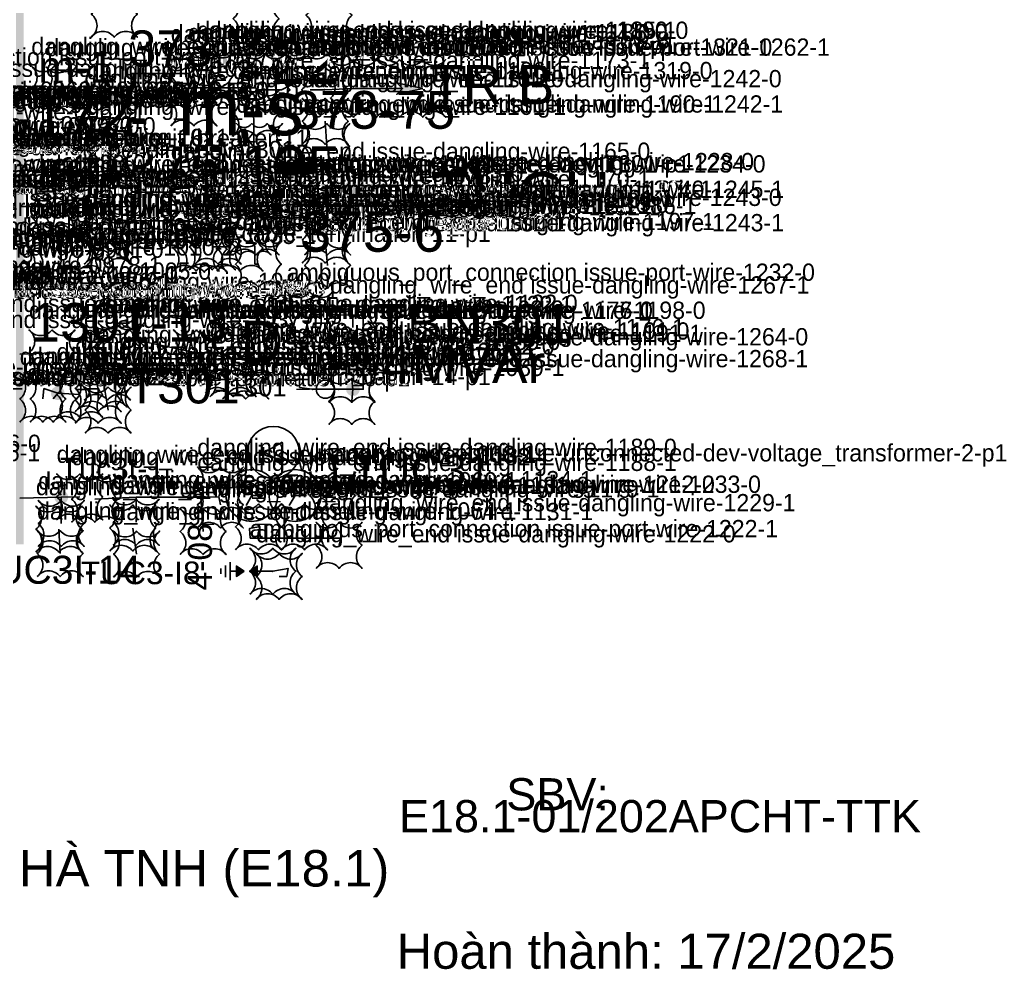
# Model space of a CAD drawing. Header units: millimetres. Extents: x -274 to 321, y 3 to 213.
# Drawn here: x 235.8 to 321.4, y 5.3 to 87.7 of the extents above; entities that cross this region are included whole.
import ezdxf

# ---------------------------------------------------------------- set-up
doc = ezdxf.new("R2010")
doc.units = ezdxf.units.MM
doc.layers.add('AI_REVIEW', color=2, linetype='Continuous')
doc.layers.add('TEXT', color=7, linetype='Continuous')
for name, color, linetype, lineweight in [('BUSBAR_35KV', 30, 'Continuous', 50), ('MV_35KV', 30, 'Continuous', 25), ('SLD_OTHER', 7, 'Continuous', 25)]:
    doc.layers.add(name, color=color, linetype=linetype, lineweight=lineweight)
doc.layers.add('SYM_PORTS', color=8, linetype='Continuous', plot=False)
doc.styles.add('SLD_TEXT', font='arial.ttf')

# ---------------------------------------------------------------- blocks, each defined once
blk = doc.blocks.new('SYM_CIRCUIT_BREAKER')
at = {"lineweight": 25}
blk.add_lwpolyline([(-1.25, 2.5), (1.25, 2.5), (1.25, -2.5), (-1.25, -2.5)], close=True, dxfattribs=at)
at = {"layer": 'SYM_PORTS'}
for p in [(0, 2.5), (0, -2.5)]:
    blk.add_point(p, dxfattribs=at)
blk.add_attdef('DEVICE_CODE', (2.25, -0.5), '', height=2)
at = {"flags": 1}
blk.add_attdef('RATING', (2.25, -3.5), '', height=2, dxfattribs=at)
blk = doc.blocks.new('SYM_DISCONNECTOR_OPEN')
at = {"lineweight": 25}
for points in [[(0, 2.5), (0, 1.25)], [(0, -1.25), (-1.125, 1)], [(0, -1.25), (0, -2.5)]]:
    blk.add_lwpolyline(points, dxfattribs=at)
at = {"layer": 'SYM_PORTS'}
for p in [(0, 2.5), (0, -2.5)]:
    blk.add_point(p, dxfattribs=at)
blk.add_attdef('DEVICE_CODE', (1, -0.5), '', height=2)
blk = doc.blocks.new('SYM_LINE_FEEDER_ARROW')
blk.add_hatch(color=7).paths.add_polyline_path([(0, -3), (-0.5, -0.75), (0, -1.25), (0.5, -0.75)])
at = {"lineweight": 25}
blk.add_lwpolyline([(0, 3), (0, -1.25)], dxfattribs=at)
blk.add_lwpolyline([(0, -3), (-0.5, -0.75), (0, -1.25), (0.5, -0.75)], close=True, dxfattribs=at)
at = {"layer": 'SYM_PORTS'}
blk.add_point((0, 3), dxfattribs=at)
blk.add_attdef('LINE_NAME', (1.5, 0), '', height=2)
blk = doc.blocks.new('SYM_COUPLING_CAPACITOR')
at = {"lineweight": 25}
for points in [[(0, 1.25), (0, 0.25)], [(-0.75, 0.25), (0.75, 0.25)], [(-0.75, -0.25), (0.75, -0.25)], [(0, -0.25), (0, -1.25)]]:
    blk.add_lwpolyline(points, dxfattribs=at)
at = {"layer": 'SYM_PORTS'}
for p in [(0, 1.25), (0, -1.25)]:
    blk.add_point(p, dxfattribs=at)
blk.add_attdef('DEVICE_CODE', (1.75, -1.75), '', height=2)
blk = doc.blocks.new('SYM_CURRENT_TRANSFORMER')
at = {"lineweight": 25}
blk.add_lwpolyline([(0, 1.25), (0, -1.25)], dxfattribs=at)
blk.add_circle((0, 0), 0.875, dxfattribs=at)
at = {"layer": 'SYM_PORTS'}
for p in [(0, 1.25), (0, -1.25)]:
    blk.add_point(p, dxfattribs=at)
blk.add_attdef('DEVICE_CODE', (1.875, -1.75), '', height=2)
at = {"flags": 1}
blk.add_attdef('RATIO', (1.875, -4.75), '', height=2, dxfattribs=at)
blk = doc.blocks.new('SYM_VOLTAGE_TRANSFORMER')
at = {"lineweight": 25}
for points in [[(0, 4.625), (0, 3.625)], [(0, 1.375), (0, 2.375)], [(0, 1.375), (-0.8625, 0.875)], [(0, 1.375), (0.8625, 0.875)], [(0, -2.375), (0, -1.375)], [(0, -2.375), (-0.8625, -2.875)], [(0, -2.375), (0.8625, -2.875)]]:
    blk.add_lwpolyline(points, dxfattribs=at)
blk.add_lwpolyline([(2.875, 0.25), (4.625, 0.25), (3.75, -1.25)], close=True, dxfattribs=at)
for centre in [(0, 1.375), (3.75, -0.5), (0, -2.375)]:
    blk.add_circle(centre, 2.25, dxfattribs=at)
at = {"layer": 'SYM_PORTS'}
blk.add_point((0, 4.625), dxfattribs=at)
blk.add_attdef('DEVICE_CODE', (7, 1.625), '', height=2)
at = {"flags": 1}
blk.add_attdef('RATIO', (7, -1.375), '', height=2, dxfattribs=at)
blk = doc.blocks.new('SYM_SPARK_GAP')
for points in [[(0, 0.25), (-0.5, 1), (0.5, 1)], [(0, -0.25), (-0.5, -1), (0.5, -1)]]:
    blk.add_hatch(color=7).paths.add_polyline_path(points)
at = {"lineweight": 25}
for points in [[(0, 2.5), (0, 1)], [(-0.875, -1.625), (0.875, -1.625)], [(0, -1), (0, -1.625)], [(-0.5625, -2.0625), (0.5625, -2.0625)], [(-0.25, -2.5), (0.25, -2.5)]]:
    blk.add_lwpolyline(points, dxfattribs=at)
for points in [[(0, 0.25), (-0.5, 1), (0.5, 1)], [(0, -0.25), (-0.5, -1), (0.5, -1)]]:
    blk.add_lwpolyline(points, close=True, dxfattribs=at)
at = {"layer": 'SYM_PORTS'}
blk.add_point((0, 2.5), dxfattribs=at)
blk.add_attdef('DEVICE_CODE', (1.875, -0.5), '', height=2)

msp = doc.modelspace()

# ---------------------------------------------------------------- hatches: boundary and pattern name
at = {"layer": 'MV_35KV'}
h = msp.add_hatch(color=7, dxfattribs=at)
edge = h.paths.add_edge_path()
edge.add_arc((239.4, 46.275), 0.6, 0, 360)
at = {"layer": 'SLD_OTHER'}
h = msp.add_hatch(color=7, dxfattribs=at)
edge = h.paths.add_edge_path()
edge.add_arc((239.1, 55.3), 0.6, 0, 360)
h = msp.add_hatch(color=7, dxfattribs=at)
edge = h.paths.add_edge_path()
edge.add_arc((264.7, 55.65), 0.6, 0, 360)

# ---------------------------------------------------------------- linework, layer by layer
at = {"layer": 'AI_REVIEW'}
for points in [[(242, 86.2, -0.5), (244, 86.2, -0.5), (246, 86.2, -0.5), (246, 88.2, -0.5), (246, 90.2, -0.5), (244, 90.2, -0.5), (242, 90.2, -0.5), (242, 88.2, -0.5)], [(260.625, 86.1, -0.5), (262.625, 86.1, -0.5), (264.625, 86.1, -0.5), (264.625, 88.1, -0.5), (264.625, 90.1, -0.5), (262.625, 90.1, -0.5), (260.625, 90.1, -0.5), (260.625, 88.1, -0.5)], [(254.3, 85.8, -0.5), (256.3, 85.8, -0.5), (258.3, 85.8, -0.5), (258.3, 87.8, -0.5), (258.3, 89.8, -0.5), (256.3, 89.8, -0.5), (254.3, 89.8, -0.5), (254.3, 87.8, -0.5)], [(248.9, 80.8, -0.5), (250.9, 80.8, -0.5), (252.9, 80.8, -0.5), (252.9, 82.8, -0.5), (252.9, 84.8, -0.5), (250.9, 84.8, -0.5), (248.9, 84.8, -0.5), (248.9, 82.8, -0.5)], [(250.4, 80.9, -0.5), (252.4, 80.9, -0.5), (254.4, 80.9, -0.5), (254.4, 82.9, -0.5), (254.4, 84.9, -0.5), (252.4, 84.9, -0.5), (250.4, 84.9, -0.5), (250.4, 82.9, -0.5)], [(251.2, 81.1, -0.5), (253.2, 81.1, -0.5), (255.2, 81.1, -0.5), (255.2, 83.1, -0.5), (255.2, 85.1, -0.5), (253.2, 85.1, -0.5), (251.2, 85.1, -0.5), (251.2, 83.1, -0.5)], [(252.2, 81.1, -0.5), (254.2, 81.1, -0.5), (256.2, 81.1, -0.5), (256.2, 83.1, -0.5), (256.2, 85.1, -0.5), (254.2, 85.1, -0.5), (252.2, 85.1, -0.5), (252.2, 83.1, -0.5)], [(255.25, 79.637, -0.5), (257.05, 79.637, -0.5), (258.85, 79.637, -0.5), (260.65, 79.637, -0.5), (262.45, 79.637, -0.5), (264.25, 79.637, -0.5), (264.25, 81.345, -0.5), (264.25, 83.054, -0.5), (264.25, 84.762, -0.5), (262.45, 84.762, -0.5), (260.65, 84.762, -0.5), (258.85, 84.762, -0.5), (257.05, 84.762, -0.5), (255.25, 84.762, -0.5), (255.25, 83.054, -0.5), (255.25, 81.345, -0.5)], [(262.75, 79.25, -0.5), (264.75, 79.25, -0.5), (266.75, 79.25, -0.5), (268.75, 79.25, -0.5), (270.75, 79.25, -0.5), (272.75, 79.25, -0.5), (272.75, 80.917, -0.5), (272.75, 82.583, -0.5), (272.75, 84.25, -0.5), (270.75, 84.25, -0.5), (268.75, 84.25, -0.5), (266.75, 84.25, -0.5), (264.75, 84.25, -0.5), (262.75, 84.25, -0.5), (262.75, 82.583, -0.5), (262.75, 80.917, -0.5)], [(236.8, 79.7, -0.5), (238.8, 79.7, -0.5), (240.8, 79.7, -0.5), (240.8, 81.7, -0.5), (240.8, 83.7, -0.5), (238.8, 83.7, -0.5), (236.8, 83.7, -0.5), (236.8, 81.7, -0.5)], [(238.1, 79.6, -0.5), (240.1, 79.6, -0.5), (242.1, 79.6, -0.5), (242.1, 81.6, -0.5), (242.1, 83.6, -0.5), (240.1, 83.6, -0.5), (238.1, 83.6, -0.5), (238.1, 81.6, -0.5)], [(248.45, 79.8, -0.5), (250.45, 79.8, -0.5), (252.45, 79.8, -0.5), (252.45, 81.8, -0.5), (252.45, 83.8, -0.5), (250.45, 83.8, -0.5), (248.45, 83.8, -0.5), (248.45, 81.8, -0.5)], [(255.25, 79.638, -0.5), (257.25, 79.638, -0.5), (259.25, 79.638, -0.5), (259.25, 81.638, -0.5), (259.25, 83.638, -0.5), (257.25, 83.638, -0.5), (255.25, 83.638, -0.5), (255.25, 81.638, -0.5)], [(260.25, 79.638, -0.5), (262.25, 79.638, -0.5), (264.25, 79.638, -0.5), (264.25, 81.638, -0.5), (264.25, 83.638, -0.5), (262.25, 83.638, -0.5), (260.25, 83.638, -0.5), (260.25, 81.638, -0.5)], [(248.9, 78.5, -0.5), (250.9, 78.5, -0.5), (252.9, 78.5, -0.5), (252.9, 80.5, -0.5), (252.9, 82.5, -0.5), (250.9, 82.5, -0.5), (248.9, 82.5, -0.5), (248.9, 80.5, -0.5)], [(241.6, 77.6, -0.5), (243.6, 77.6, -0.5), (245.6, 77.6, -0.5), (245.6, 79.6, -0.5), (245.6, 81.6, -0.5), (243.6, 81.6, -0.5), (241.6, 81.6, -0.5), (241.6, 79.6, -0.5)], [(254.3, 77.6, -0.5), (256.3, 77.6, -0.5), (258.3, 77.6, -0.5), (258.3, 79.6, -0.5), (258.3, 81.6, -0.5), (256.3, 81.6, -0.5), (254.3, 81.6, -0.5), (254.3, 79.6, -0.5)], [(241.4, 76.9, -0.5), (243.4, 76.9, -0.5), (245.4, 76.9, -0.5), (245.4, 78.9, -0.5), (245.4, 80.9, -0.5), (243.4, 80.9, -0.5), (241.4, 80.9, -0.5), (241.4, 78.9, -0.5)], [(260.3, 76.9, -0.5), (262.3, 76.9, -0.5), (264.3, 76.9, -0.5), (264.3, 78.9, -0.5), (264.3, 80.9, -0.5), (262.3, 80.9, -0.5), (260.3, 80.9, -0.5), (260.3, 78.9, -0.5)], [(241.6, 74.5, -0.5), (243.6, 74.5, -0.5), (245.6, 74.5, -0.5), (245.6, 76.5, -0.5), (245.6, 78.5, -0.5), (243.6, 78.5, -0.5), (241.6, 78.5, -0.5), (241.6, 76.5, -0.5)], [(254.6, 74.7, -0.5), (255.933, 74.7, -0.5), (257.267, 74.7, -0.5), (258.6, 74.7, -0.5), (258.6, 76.7, -0.5), (258.6, 78.7, -0.5), (257.267, 78.7, -0.5), (255.933, 78.7, -0.5), (254.6, 78.7, -0.5), (254.6, 76.7, -0.5)], [(260.425, 74.7, -0.5), (262.425, 74.7, -0.5), (264.425, 74.7, -0.5), (264.425, 76.7, -0.5), (264.425, 78.7, -0.5), (262.425, 78.7, -0.5), (260.425, 78.7, -0.5), (260.425, 76.7, -0.5)], [(243.45, 68.25, -0.5), (245.25, 68.25, -0.5), (247.05, 68.25, -0.5), (248.85, 68.25, -0.5), (250.65, 68.25, -0.5), (252.45, 68.25, -0.5), (252.45, 69.875, -0.5), (252.45, 71.5, -0.5), (252.45, 73.125, -0.5), (252.45, 74.75, -0.5), (250.65, 74.75, -0.5), (248.85, 74.75, -0.5), (247.05, 74.75, -0.5), (245.25, 74.75, -0.5), (243.45, 74.75, -0.5), (243.45, 73.125, -0.5), (243.45, 71.5, -0.5), (243.45, 69.875, -0.5)], [(248.9, 70.6, -0.5), (250.9, 70.6, -0.5), (252.9, 70.6, -0.5), (252.9, 72.6, -0.5), (252.9, 74.6, -0.5), (250.9, 74.6, -0.5), (248.9, 74.6, -0.5), (248.9, 72.6, -0.5)], [(257.9, 69.7, -0.5), (259.9, 69.7, -0.5), (261.9, 69.7, -0.5), (261.9, 71.7, -0.5), (261.9, 73.7, -0.5), (259.9, 73.7, -0.5), (257.9, 73.7, -0.5), (257.9, 71.7, -0.5)], [(236.8, 69.5, -0.5), (238.8, 69.5, -0.5), (240.8, 69.5, -0.5), (240.8, 71.5, -0.5), (240.8, 73.5, -0.5), (238.8, 73.5, -0.5), (236.8, 73.5, -0.5), (236.8, 71.5, -0.5)], [(238.3, 69.4, -0.5), (240.3, 69.4, -0.5), (242.3, 69.4, -0.5), (242.3, 71.4, -0.5), (242.3, 73.4, -0.5), (240.3, 73.4, -0.5), (238.3, 73.4, -0.5), (238.3, 71.4, -0.5)], [(248.45, 69.5, -0.5), (250.45, 69.5, -0.5), (252.45, 69.5, -0.5), (252.45, 71.5, -0.5), (252.45, 73.5, -0.5), (250.45, 73.5, -0.5), (248.45, 73.5, -0.5), (248.45, 71.5, -0.5)], [(258.9, 69.5, -0.5), (260.9, 69.5, -0.5), (262.9, 69.5, -0.5), (262.9, 71.5, -0.5), (262.9, 73.5, -0.5), (260.9, 73.5, -0.5), (258.9, 73.5, -0.5), (258.9, 71.5, -0.5)], [(236.9, 68.5, -0.5), (238.9, 68.5, -0.5), (240.9, 68.5, -0.5), (240.9, 70.5, -0.5), (240.9, 72.5, -0.5), (238.9, 72.5, -0.5), (236.9, 72.5, -0.5), (236.9, 70.5, -0.5)], [(237.9, 68.7, -0.5), (239.9, 68.7, -0.5), (241.9, 68.7, -0.5), (241.9, 70.7, -0.5), (241.9, 72.7, -0.5), (239.9, 72.7, -0.5), (237.9, 72.7, -0.5), (237.9, 70.7, -0.5)], [(248.9, 68.2, -0.5), (250.9, 68.2, -0.5), (252.9, 68.2, -0.5), (252.9, 70.2, -0.5), (252.9, 72.2, -0.5), (250.9, 72.2, -0.5), (248.9, 72.2, -0.5), (248.9, 70.2, -0.5)], [(241.6, 67.3, -0.5), (243.6, 67.3, -0.5), (245.6, 67.3, -0.5), (245.6, 69.3, -0.5), (245.6, 71.3, -0.5), (243.6, 71.3, -0.5), (241.6, 71.3, -0.5), (241.6, 69.3, -0.5)], [(253.6, 67.3, -0.5), (254.933, 67.3, -0.5), (256.267, 67.3, -0.5), (257.6, 67.3, -0.5), (257.6, 69.3, -0.5), (257.6, 71.3, -0.5), (256.267, 71.3, -0.5), (254.933, 71.3, -0.5), (253.6, 71.3, -0.5), (253.6, 69.3, -0.5)], [(254.3, 67.3, -0.5), (256.3, 67.3, -0.5), (258.3, 67.3, -0.5), (258.3, 69.3, -0.5), (258.3, 71.3, -0.5), (256.3, 71.3, -0.5), (254.3, 71.3, -0.5), (254.3, 69.3, -0.5)], [(260.5, 67.3, -0.5), (262.5, 67.3, -0.5), (264.5, 67.3, -0.5), (264.5, 69.3, -0.5), (264.5, 71.3, -0.5), (262.5, 71.3, -0.5), (260.5, 71.3, -0.5), (260.5, 69.3, -0.5)], [(241.4, 66.5, -0.5), (243.4, 66.5, -0.5), (245.4, 66.5, -0.5), (245.4, 68.5, -0.5), (245.4, 70.5, -0.5), (243.4, 70.5, -0.5), (241.4, 70.5, -0.5), (241.4, 68.5, -0.5)], [(251, 66.5, -0.5), (253, 66.5, -0.5), (255, 66.5, -0.5), (255, 68.5, -0.5), (255, 70.5, -0.5), (253, 70.5, -0.5), (251, 70.5, -0.5), (251, 68.5, -0.5)], [(260.3, 66.6, -0.5), (262.3, 66.6, -0.5), (264.3, 66.6, -0.5), (264.3, 68.6, -0.5), (264.3, 70.6, -0.5), (262.3, 70.6, -0.5), (260.3, 70.6, -0.5), (260.3, 68.6, -0.5)], [(236.6, 65.7, -0.5), (238.6, 65.7, -0.5), (240.6, 65.7, -0.5), (240.6, 67.7, -0.5), (240.6, 69.7, -0.5), (238.6, 69.7, -0.5), (236.6, 69.7, -0.5), (236.6, 67.7, -0.5)], [(237.3, 65.6, -0.5), (239.3, 65.6, -0.5), (241.3, 65.6, -0.5), (241.3, 67.6, -0.5), (241.3, 69.6, -0.5), (239.3, 69.6, -0.5), (237.3, 69.6, -0.5), (237.3, 67.6, -0.5)], [(238.9, 65.9, -0.5), (240.9, 65.9, -0.5), (242.9, 65.9, -0.5), (242.9, 67.9, -0.5), (242.9, 69.9, -0.5), (240.9, 69.9, -0.5), (238.9, 69.9, -0.5), (238.9, 67.9, -0.5)], [(249.1, 65.9, -0.5), (251.1, 65.9, -0.5), (253.1, 65.9, -0.5), (253.1, 67.9, -0.5), (253.1, 69.9, -0.5), (251.1, 69.9, -0.5), (249.1, 69.9, -0.5), (249.1, 67.9, -0.5)], [(249.8, 65.8, -0.5), (251.8, 65.8, -0.5), (253.8, 65.8, -0.5), (253.8, 67.8, -0.5), (253.8, 69.8, -0.5), (251.8, 69.8, -0.5), (249.8, 69.8, -0.5), (249.8, 67.8, -0.5)], [(250.5, 66, -0.5), (252.5, 66, -0.5), (254.5, 66, -0.5), (254.5, 68, -0.5), (254.5, 70, -0.5), (252.5, 70, -0.5), (250.5, 70, -0.5), (250.5, 68, -0.5)], [(252.9, 65.9, -0.5), (254.9, 65.9, -0.5), (256.9, 65.9, -0.5), (256.9, 67.9, -0.5), (256.9, 69.9, -0.5), (254.9, 69.9, -0.5), (252.9, 69.9, -0.5), (252.9, 67.9, -0.5)], [(254.5, 64.5, -0.5), (256.5, 64.5, -0.5), (258.5, 64.5, -0.5), (258.5, 66.5, -0.5), (258.5, 68.5, -0.5), (256.5, 68.5, -0.5), (254.5, 68.5, -0.5), (254.5, 66.5, -0.5)], [(241.6, 64.4, -0.5), (243.6, 64.4, -0.5), (245.6, 64.4, -0.5), (245.6, 66.4, -0.5), (245.6, 68.4, -0.5), (243.6, 68.4, -0.5), (241.6, 68.4, -0.5), (241.6, 66.4, -0.5)], [(260.5, 64.4, -0.5), (262.5, 64.4, -0.5), (264.5, 64.4, -0.5), (264.5, 66.4, -0.5), (264.5, 68.4, -0.5), (262.5, 68.4, -0.5), (260.5, 68.4, -0.5), (260.5, 66.4, -0.5)], [(258.95, 60.1, -0.5), (260.95, 60.1, -0.5), (262.95, 60.1, -0.5), (262.95, 62.1, -0.5), (262.95, 64.1, -0.5), (260.95, 64.1, -0.5), (258.95, 64.1, -0.5), (258.95, 62.1, -0.5)], [(262.7, 59, -0.5), (264.7, 59, -0.5), (266.7, 59, -0.5), (266.7, 61, -0.5), (266.7, 63, -0.5), (264.7, 63, -0.5), (262.7, 63, -0.5), (262.7, 61, -0.5)], [(236.6, 56.8, -0.5), (238.6, 56.8, -0.5), (240.6, 56.8, -0.5), (240.6, 58.8, -0.5), (240.6, 60.8, -0.5), (238.6, 60.8, -0.5), (236.6, 60.8, -0.5), (236.6, 58.8, -0.5)], [(241.4, 56.9, -0.5), (243.4, 56.9, -0.5), (245.4, 56.9, -0.5), (245.4, 58.9, -0.5), (245.4, 60.9, -0.5), (243.4, 60.9, -0.5), (241.4, 60.9, -0.5), (241.4, 58.9, -0.5)], [(242.2, 57.3, -0.5), (244.2, 57.3, -0.5), (246.2, 57.3, -0.5), (246.2, 59.3, -0.5), (246.2, 61.3, -0.5), (244.2, 61.3, -0.5), (242.2, 61.3, -0.5), (242.2, 59.3, -0.5)], [(242.6, 57.4, -0.5), (244.6, 57.4, -0.5), (246.6, 57.4, -0.5), (246.6, 59.4, -0.5), (246.6, 61.4, -0.5), (244.6, 61.4, -0.5), (242.6, 61.4, -0.5), (242.6, 59.4, -0.5)], [(249.125, 56.8, -0.5), (251.125, 56.8, -0.5), (253.125, 56.8, -0.5), (253.125, 58.8, -0.5), (253.125, 60.8, -0.5), (251.125, 60.8, -0.5), (249.125, 60.8, -0.5), (249.125, 58.8, -0.5)], [(249.125, 56.8, -0.5), (251.125, 56.8, -0.5), (253.125, 56.8, -0.5), (253.125, 58.8, -0.5), (253.125, 60.8, -0.5), (251.125, 60.8, -0.5), (249.125, 60.8, -0.5), (249.125, 58.8, -0.5)], [(249.125, 56.8, -0.5), (251.125, 56.8, -0.5), (253.125, 56.8, -0.5), (253.125, 58.8, -0.5), (253.125, 60.8, -0.5), (251.125, 60.8, -0.5), (249.125, 60.8, -0.5), (249.125, 58.8, -0.5)], [(253.7, 56.8, -0.5), (255.7, 56.8, -0.5), (257.7, 56.8, -0.5), (257.7, 58.8, -0.5), (257.7, 60.8, -0.5), (255.7, 60.8, -0.5), (253.7, 60.8, -0.5), (253.7, 58.8, -0.5)], [(251.9, 55.3, -0.5), (253.9, 55.3, -0.5), (255.9, 55.3, -0.5), (255.9, 57.3, -0.5), (255.9, 59.3, -0.5), (253.9, 59.3, -0.5), (251.9, 59.3, -0.5), (251.9, 57.3, -0.5)], [(241.4, 54.7, -0.5), (243.4, 54.7, -0.5), (245.4, 54.7, -0.5), (245.4, 56.7, -0.5), (245.4, 58.7, -0.5), (243.4, 58.7, -0.5), (241.4, 58.7, -0.5), (241.4, 56.7, -0.5)], [(252.3, 55, -0.5), (254.3, 55, -0.5), (256.3, 55, -0.5), (256.3, 57, -0.5), (256.3, 59, -0.5), (254.3, 59, -0.5), (252.3, 59, -0.5), (252.3, 57, -0.5)], [(253.4, 54.8, -0.5), (255.4, 54.8, -0.5), (257.4, 54.8, -0.5), (257.4, 56.8, -0.5), (257.4, 58.8, -0.5), (255.4, 58.8, -0.5), (253.4, 58.8, -0.5), (253.4, 56.8, -0.5)], [(262.6, 54.5, -0.5), (264.6, 54.5, -0.5), (266.6, 54.5, -0.5), (266.6, 56.5, -0.5), (266.6, 58.5, -0.5), (264.6, 58.5, -0.5), (262.6, 58.5, -0.5), (262.6, 56.5, -0.5)], [(240.6, 53.7, -0.5), (242.6, 53.7, -0.5), (244.6, 53.7, -0.5), (244.6, 55.7, -0.5), (244.6, 57.7, -0.5), (242.6, 57.7, -0.5), (240.6, 57.7, -0.5), (240.6, 55.7, -0.5)], [(241.1, 54.1, -0.5), (243.1, 54.1, -0.5), (245.1, 54.1, -0.5), (245.1, 56.1, -0.5), (245.1, 58.1, -0.5), (243.1, 58.1, -0.5), (241.1, 58.1, -0.5), (241.1, 56.1, -0.5)], [(235.8, 52.8, -0.5), (237.8, 52.8, -0.5), (239.8, 52.8, -0.5), (239.8, 54.8, -0.5), (239.8, 56.8, -0.5), (237.8, 56.8, -0.5), (235.8, 56.8, -0.5), (235.8, 54.8, -0.5)], [(236.7, 52.8, -0.5), (238.7, 52.8, -0.5), (240.7, 52.8, -0.5), (240.7, 54.8, -0.5), (240.7, 56.8, -0.5), (238.7, 56.8, -0.5), (236.7, 56.8, -0.5), (236.7, 54.8, -0.5)], [(239, 53.2, -0.5), (241, 53.2, -0.5), (243, 53.2, -0.5), (243, 55.2, -0.5), (243, 57.2, -0.5), (241, 57.2, -0.5), (239, 57.2, -0.5), (239, 55.2, -0.5)], [(240.6, 52.7, -0.5), (242.6, 52.7, -0.5), (244.6, 52.7, -0.5), (244.6, 54.7, -0.5), (244.6, 56.7, -0.5), (242.6, 56.7, -0.5), (240.6, 56.7, -0.5), (240.6, 54.7, -0.5)], [(262.6, 52.6, -0.5), (264.6, 52.6, -0.5), (266.6, 52.6, -0.5), (266.6, 54.6, -0.5), (266.6, 56.6, -0.5), (264.6, 56.6, -0.5), (262.6, 56.6, -0.5), (262.6, 54.6, -0.5)], [(241.46, 51.84, -0.5), (243.46, 51.84, -0.5), (245.46, 51.84, -0.5), (245.46, 53.84, -0.5), (245.46, 55.84, -0.5), (243.46, 55.84, -0.5), (241.46, 55.84, -0.5), (241.46, 53.84, -0.5)], [(251.2, 44.9, -0.5), (253.2, 44.9, -0.5), (255.2, 44.9, -0.5), (255.2, 46.9, -0.5), (255.2, 48.9, -0.5), (253.2, 48.9, -0.5), (251.2, 48.9, -0.5), (251.2, 46.9, -0.5)], [(239, 44.3, -0.5), (241, 44.3, -0.5), (243, 44.3, -0.5), (243, 46.3, -0.5), (243, 48.3, -0.5), (241, 48.3, -0.5), (239, 48.3, -0.5), (239, 46.3, -0.5)], [(240.3, 44.1, -0.5), (242.3, 44.1, -0.5), (244.3, 44.1, -0.5), (244.3, 46.1, -0.5), (244.3, 48.1, -0.5), (242.3, 48.1, -0.5), (240.3, 48.1, -0.5), (240.3, 46.1, -0.5)], [(260.925, 44.425, -0.5), (262.925, 44.425, -0.5), (264.925, 44.425, -0.5), (264.925, 46.425, -0.5), (264.925, 48.425, -0.5), (262.925, 48.425, -0.5), (260.925, 48.425, -0.5), (260.925, 46.425, -0.5)], [(251.2, 43.6, -0.5), (253.2, 43.6, -0.5), (255.2, 43.6, -0.5), (255.2, 45.6, -0.5), (255.2, 47.6, -0.5), (253.2, 47.6, -0.5), (251.2, 47.6, -0.5), (251.2, 45.6, -0.5)], [(237.2, 41.5, -0.5), (239.2, 41.5, -0.5), (241.2, 41.5, -0.5), (241.2, 43.5, -0.5), (241.2, 45.5, -0.5), (239.2, 45.5, -0.5), (237.2, 45.5, -0.5), (237.2, 43.5, -0.5)], [(237.4, 42, -0.5), (239.4, 42, -0.5), (241.4, 42, -0.5), (241.4, 44, -0.5), (241.4, 46, -0.5), (239.4, 46, -0.5), (237.4, 46, -0.5), (237.4, 44, -0.5)], [(243.6, 41.6, -0.5), (245.6, 41.6, -0.5), (247.6, 41.6, -0.5), (247.6, 43.6, -0.5), (247.6, 45.6, -0.5), (245.6, 45.6, -0.5), (243.6, 45.6, -0.5), (243.6, 43.6, -0.5)], [(243.9, 42.1, -0.5), (245.9, 42.1, -0.5), (247.9, 42.1, -0.5), (247.9, 44.1, -0.5), (247.9, 46.1, -0.5), (245.9, 46.1, -0.5), (243.9, 46.1, -0.5), (243.9, 44.1, -0.5)], [(254.5, 41.7, -0.5), (256.5, 41.7, -0.5), (258.5, 41.7, -0.5), (258.5, 43.7, -0.5), (258.5, 45.7, -0.5), (256.5, 45.7, -0.5), (254.5, 45.7, -0.5), (254.5, 43.7, -0.5)], [(258.5, 41.7, -0.5), (260.5, 41.7, -0.5), (262.5, 41.7, -0.5), (262.5, 43.7, -0.5), (262.5, 45.7, -0.5), (260.5, 45.7, -0.5), (258.5, 45.7, -0.5), (258.5, 43.7, -0.5)], [(249.7, 41.3, -0.5), (251.7, 41.3, -0.5), (253.7, 41.3, -0.5), (253.7, 43.3, -0.5), (253.7, 45.3, -0.5), (251.7, 45.3, -0.5), (249.7, 45.3, -0.5), (249.7, 43.3, -0.5)], [(261.5, 40.1, -0.5), (263.5, 40.1, -0.5), (265.5, 40.1, -0.5), (265.5, 42.1, -0.5), (265.5, 44.1, -0.5), (263.5, 44.1, -0.5), (261.5, 44.1, -0.5), (261.5, 42.1, -0.5)], [(237.3, 39.383, -0.5), (239.3, 39.383, -0.5), (241.3, 39.383, -0.5), (241.3, 41.383, -0.5), (241.3, 43.383, -0.5), (239.3, 43.383, -0.5), (237.3, 43.383, -0.5), (237.3, 41.383, -0.5)], [(243.933, 39.333, -0.5), (245.933, 39.333, -0.5), (247.933, 39.333, -0.5), (247.933, 41.333, -0.5), (247.933, 43.333, -0.5), (245.933, 43.333, -0.5), (243.933, 43.333, -0.5), (243.933, 41.333, -0.5)], [(255.75, 37.85, -0.5), (257.75, 37.85, -0.5), (259.75, 37.85, -0.5), (259.75, 39.85, -0.5), (259.75, 41.85, -0.5), (257.75, 41.85, -0.5), (255.75, 41.85, -0.5), (255.75, 39.85, -0.5)], [(256.3, 37.4, -0.5), (258.3, 37.4, -0.5), (260.3, 37.4, -0.5), (260.3, 39.4, -0.5), (260.3, 41.4, -0.5), (258.3, 41.4, -0.5), (256.3, 41.4, -0.5), (256.3, 39.4, -0.5)]]:
    msp.add_lwpolyline(points, format="xyb", close=True, dxfattribs=at)
at = {"layer": 'BUSBAR_35KV', "const_width": 0.667}
msp.add_lwpolyline([(235.812, 94.9), (235.812, 42.2)], dxfattribs=at)
at = {"layer": 'MV_35KV'}
for points in [[(250.9, 82.8), (251, 81.8)], [(235.812, 81.7), (238.8, 81.7)], [(243.5, 81.775), (240.1, 81.6)], [(243.5, 81.775), (245.45, 81.8)], [(243.5, 81.775), (243.6, 79.6)], [(251, 81.8), (250.9, 80.5)], [(256.3, 81.638), (256.3, 81.8), (251, 81.8)], [(256.3, 79.6), (256.3, 81.638)], [(257.25, 81.638), (256.3, 81.638)], [(264.75, 81.75), (262.25, 81.638)], [(235.812, 71.5), (238.8, 71.5)], [(243.5, 71.475), (240.3, 71.4)], [(245.45, 71.5), (243.5, 71.475)], [(243.5, 71.475), (243.6, 69.3)], [(238.6, 58.8), (235.812, 58.7)], [(239.4, 46.275), (235.812, 46.2)], [(239.4, 46.275), (241, 46.3)], [(239.4, 46.275), (239.4, 44)]]:
    msp.add_lwpolyline(points, dxfattribs=at)
at = {"layer": 'SLD_OTHER'}
for points in [[(252.4, 82.9), (252.5, 84), (253.2, 84), (253.2, 83.1)], [(243.4, 78.9), (243.6, 76.5)], [(262.3, 78.9), (262.425, 76.7)], [(250.9, 72.6), (250.925, 71.5)], [(250.925, 71.5), (250.9, 70.2)], [(250.925, 71.5), (256.2, 71.475)], [(259.9, 71.7), (256.2, 71.475)], [(256.2, 71.475), (256.3, 69.3)], [(260.9, 71.5), (262.4, 71.475)], [(264.75, 71.55), (262.4, 71.475)], [(262.4, 71.475), (262.5, 69.3)], [(239.9, 70.7), (238.9, 70.5)], [(239.333, 68.367), (238.7, 68.5), (238.6, 67.7)], [(243.4, 68.5), (243.6, 66.4)], [(251.8, 68.675), (251.1, 68.775), (251.1, 67.9)], [(251.8, 68.675), (253, 68.5)], [(251.8, 68.675), (251.8, 67.8)], [(252.5, 68), (254, 68), (254.133, 68.667), (254.8, 68.667), (254.9, 67.9)], [(255.6, 69.3), (256.2, 68), (256.2, 66.5), (256.5, 66.5)], [(262.3, 68.6), (262.5, 66.4)], [(239.333, 68.367), (239.3, 67.6)], [(240.9, 67.9), (240.3, 67.9), (240.2, 68.367), (239.333, 68.367)], [(260.95, 62.1), (260.075, 58.8)], [(264.7, 62.075), (263.45, 62.1)], [(264.7, 62.075), (265.6, 62.075), (265.6, 55.65), (264.7, 55.65)], [(264.7, 62.075), (264.7, 61)], [(251.125, 58.8), (250.9, 57.7), (245.6, 57.7), (245.833, 59.933), (251.125, 58.8)], [(244.6, 59.4), (244.6, 58.6), (244.2, 59.3)], [(243.4, 58.9), (243.4, 56.7)], [(251.125, 58.8), (253.4, 58.8), (253.9, 57.3)], [(255.7, 58.8), (260.075, 58.8)], [(260.075, 58.8), (260.075, 55.8), (261.175, 55.65)], [(254.3, 57), (255.4, 56.8)], [(264.6, 56.5), (264.7, 55.65)], [(239.1, 55.3), (237.9, 55.7), (237.8, 54.8)], [(242.6, 55.7), (242.6, 54.7)], [(243.1, 56.1), (243.46, 53.84)], [(263.425, 55.65), (264.7, 55.65)], [(264.7, 55.65), (264.6, 54.6)], [(239.1, 55.3), (238.7, 54.8)], [(239.1, 55.3), (241, 55.2)], [(245.9, 46.275), (242.3, 46.1)], [(245.9, 46.275), (251.5, 46.275)], [(245.9, 46.275), (245.9, 44.1)], [(251.5, 46.275), (253.075, 46.3)], [(251.5, 46.275), (251.7, 43.3)], [(253.2, 46.9), (253.075, 46.3)], [(253.075, 46.3), (253.2, 45.6)], [(256.5, 43.7), (255.733, 43.567), (255.8, 42.725), (259.9, 42.725)], [(260.5, 43.7), (259.9, 43.7), (259.9, 42.725)], [(239.2, 43.5), (239.3, 41.383)], [(245.6, 43.6), (245.933, 41.333)], [(259.9, 42.725), (263.65, 42.725), (263.5, 42.1)], [(258.3, 39.4), (258.96, 39.4), (259.075, 40.1), (257.75, 39.85)]]:
    msp.add_lwpolyline(points, dxfattribs=at)
msp.add_lwpolyline([(254.2, 83.1), (254.5, 84), (255.9, 84), (255.9, 83), (255.951, 81.949, 1), (256.049, 79.951), (256.1, 78.9), (256.1, 76.7), (256.6, 76.7)], format="xyb", dxfattribs=at)

# ---------------------------------------------------------------- block references
at = {"layer": 'MV_35KV'}
ref = msp.add_blockref('SYM_CIRCUIT_BREAKER', (247.95, 81.8), dxfattribs=dict(at, rotation=270))
ref.add_attrib('DEVICE_CODE', '373', (245.2, 83.638), dxfattribs={"layer": 'TEXT', "height": 3.1488, "style": 'SLD_TEXT'})
ref = msp.add_blockref('SYM_DISCONNECTOR_OPEN', (259.75, 81.638), dxfattribs=dict(at, rotation=270))
ref.add_attrib('DEVICE_CODE', '375-6', (260.1, 67.579), dxfattribs={"layer": 'TEXT', "height": 3.5059, "style": 'SLD_TEXT'})
at = {"layer": 'MV_35KV', "rotation": 90}
msp.add_blockref('SYM_LINE_FEEDER_ARROW', (267.75, 81.75), dxfattribs=at)
at = {"layer": 'MV_35KV'}
ref = msp.add_blockref('SYM_CIRCUIT_BREAKER', (247.95, 71.5), dxfattribs=dict(at, rotation=270))
ref.add_attrib('DEVICE_CODE', 'T301', (245.1, 54.413), dxfattribs={"layer": 'TEXT', "height": 3.0743, "style": 'SLD_TEXT'})
at = {"layer": 'SLD_OTHER'}
for name, p, rotation in [('SYM_LINE_FEEDER_ARROW', (267.75, 71.55), 90), ('SYM_COUPLING_CAPACITOR', (262.2, 62.1), 270)]:
    msp.add_blockref(name, p, dxfattribs=dict(at, rotation=rotation))
at = {"layer": 'SLD_OTHER', "xscale": 0.9, "yscale": 0.9, "rotation": 270}
for name, p in [('SYM_CURRENT_TRANSFORMER', (262.3, 55.65)), ('SYM_SPARK_GAP', (255.5, 39.85))]:
    msp.add_blockref(name, p, dxfattribs=at)
at = {"layer": 'SLD_OTHER', "xscale": -1, "rotation": 270}
msp.add_blockref('SYM_VOLTAGE_TRANSFORMER', (258.3, 46.425), dxfattribs=at)

# ---------------------------------------------------------------- texts
at = {"layer": 'AI_REVIEW', "char_height": 1.5, "attachment_point": 7}
for s, insert in [('dangling_wire_end issue-dangling-wire-1164-0', (248.9, 85.3)), ('dangling_wire_end issue-dangling-wire-1185-0', (250.4, 85.4)), ('dangling_wire_end issue-dangling-wire-1185-1', (251.2, 85.6)), ('dangling_wire_end issue-dangling-wire-1190-0', (252.2, 85.6)), ('pending dev-375-6', (255.25, 85.262)), ('pending dev-line_feeder_arrow-8', (262.75, 84.75)), ('dangling_wire_end issue-dangling-wire-1051-1', (236.8, 84.2)), ('dangling_wire_end issue-dangling-wire-1104-1', (238.1, 84.1)), ('unconnected_port issue-unconnected-dev-373-p1', (248.45, 84.3)), ('ambiguous_port_connection issue-port-wire-1321-0', (255.25, 84.138)), ('ambiguous_port_connection issue-port-wire-1262-1', (260.25, 84.138)), ('ambiguous_port_connection issue-port-wire-1287-0', (213.45, 83.3)), ('dangling_wire_end issue-dangling-wire-1173-1', (248.9, 83)), ('dangling_wire_end issue-dangling-wire-1020-0', (217.1, 82.3)), ('dangling_wire_end issue-dangling-wire-1106-1', (241.6, 82.1)), ('dangling_wire_end issue-dangling-wire-1319-0', (254.3, 82.1)), ('dangling_wire_end issue-dangling-wire-1101-0', (241.4, 81.4)), ('dangling_wire_end issue-dangling-wire-1242-0', (260.3, 81.4)), ('dangling_wire_end issue-dangling-wire-0963-0', (202.2, 80.4)), ('dangling_wire_end issue-dangling-wire-0993-1', (208.8, 80.4)), ('dangling_wire_end issue-dangling-wire-0994-1', (211.4, 80.4)), ('dangling_wire_end issue-dangling-wire-1013-0', (215.8, 80.4)), ('dangling_wire_end issue-dangling-wire-1030-0', (218.4, 80.3)), ('dangling_wire_end issue-dangling-wire-0947-1', (199.9, 79.5)), ('dangling_wire_end issue-dangling-wire-0960-1', (202.2, 79.8)), ('dangling_wire_end issue-dangling-wire-0995-1', (209.2, 79.7)), ('dangling_wire_end issue-dangling-wire-0998-1', (210.9, 79.6)), ('dangling_wire_end issue-dangling-wire-0997-1', (211.3, 79.9)), ('dangling_wire_end issue-dangling-wire-1018-1', (215.9, 79.8)), ('ambiguous_port_connection issue-port-wire-0961-1', (200.9, 78.55)), ('dangling_wire_end issue-dangling-wire-1101-1', (241.6, 79)), ('dangling_wire_end issue-dangling-wire-1190-1', (254.6, 79.2)), ('dangling_wire_end issue-dangling-wire-1242-1', (260.425, 79.2)), ('dangling_wire_end issue-dangling-wire-0920-0', (194.4, 77.2)), ('dangling_wire_end issue-dangling-wire-0922-0', (194.9, 77.1)), ('dangling_wire_end issue-dangling-wire-0932-0', (197, 77.1)), ('dangling_wire_end issue-dangling-wire-0975-0', (204, 77.4)), ('dangling_wire_end issue-dangling-wire-0976-0', (204.6, 77.3)), ('dangling_wire_end issue-dangling-wire-0977-0', (206, 77.3)), ('missing_label issue-missing_label-dev-circuit_breaker-15', (191.7, 76.05)), ('missing_label issue-missing_label-dev-circuit_breaker-16', (200.9, 76.3)), ('dangling_wire_end issue-dangling-wire-0973-1', (204.4, 76.3)), ('missing_label issue-missing_label-dev-circuit_breaker-11', (210, 76.25)), ('dangling_wire_end issue-dangling-wire-1011-0', (214.125, 76.3)), ('dangling_wire_end issue-dangling-wire-1012-0', (214.125, 76.3)), ('dangling_wire_end issue-dangling-wire-1012-1', (214.125, 76.3)), ('dangling_wire_end issue-dangling-wire-0920-1', (194.4, 75.6)), ('dangling_wire_end issue-dangling-wire-0922-1', (195.5, 75.6)), ('dangling_wire_end issue-dangling-wire-0932-1', (197.1, 75.7)), ('dangling_wire_end issue-dangling-wire-0974-1', (203.9, 75.8)), ('dangling_wire_end issue-dangling-wire-0976-1', (205, 75.6)), ('dangling_wire_end issue-dangling-wire-0977-1', (206.4, 75.8)), ('dangling_wire_end issue-dangling-wire-1011-1', (214, 75.5)), ('pending dev-T301', (243.45, 75.25)), ('dangling_wire_end issue-dangling-wire-1165-0', (248.9, 75.1)), ('dangling_wire_end issue-dangling-wire-1228-0', (257.9, 74.2)), ('dangling_wire_end issue-dangling-wire-0942-0', (199.6, 73.6)), ('ambiguous_port_connection issue-port-wire-1330-0', (200.9, 74.05)), ('dangling_wire_end issue-dangling-wire-0964-0', (202.3, 73.6)), ('dangling_wire_end issue-dangling-wire-1049-1', (236.8, 74)), ('dangling_wire_end issue-dangling-wire-1107-1', (238.3, 73.9)), ('unconnected_port issue-unconnected-dev-T301-p1', (248.45, 74)), ('dangling_wire_end issue-dangling-wire-1234-0', (258.9, 74)), ('dangling_wire_end issue-dangling-wire-0943-0', (199.8, 72.7)), ('dangling_wire_end issue-dangling-wire-0965-0', (202.3, 72.7)), ('dangling_wire_end issue-dangling-wire-0989-0', (208.8, 72.7)), ('dangling_wire_end issue-dangling-wire-1006-0', (211.3, 72.7)), ('dangling_wire_end issue-dangling-wire-1014-0', (216, 72.7)), ('dangling_wire_end issue-dangling-wire-1073-1', (236.9, 73)), ('dangling_wire_end issue-dangling-wire-1073-0', (237.9, 73.2)), ('dangling_wire_end issue-dangling-wire-1170-1', (248.9, 72.7)), ('dangling_wire_end issue-dangling-wire-0957-1', (202, 72.1)), ('dangling_wire_end issue-dangling-wire-1003-1', (211.3, 72.1)), ('dangling_wire_end issue-dangling-wire-1015-0', (216.1, 72.1)), ('dangling_wire_end issue-dangling-wire-1108-1', (241.6, 71.8)), ('dangling_wire_end issue-dangling-wire-1197-0', (253.6, 71.8)), ('dangling_wire_end issue-dangling-wire-1204-1', (254.3, 71.8)), ('dangling_wire_end issue-dangling-wire-1245-1', (260.5, 71.8)), ('dangling_wire_end issue-dangling-wire-1031-1', (218.8, 71)), ('dangling_wire_end issue-dangling-wire-1102-0', (241.4, 71)), ('dangling_wire_end issue-dangling-wire-1181-1', (251, 71)), ('dangling_wire_end issue-dangling-wire-1243-0', (260.3, 71.1)), ('pending dev-cable_termination-11', (216.438, 70.225)), ('dangling_wire_end issue-dangling-wire-1031-0', (218.8, 70)), ('dangling_wire_end issue-dangling-wire-1066-1', (236.6, 70.2)), ('dangling_wire_end issue-dangling-wire-1065-1', (237.3, 70.1)), ('dangling_wire_end issue-dangling-wire-1077-0', (238.9, 70.4)), ('dangling_wire_end issue-dangling-wire-1183-1', (249.1, 70.4)), ('dangling_wire_end issue-dangling-wire-1182-1', (249.8, 70.3)), ('dangling_wire_end issue-dangling-wire-1186-0', (250.5, 70.5)), ('dangling_wire_end issue-dangling-wire-1186-1', (252.9, 70.4)), ('dangling_wire_end issue-dangling-wire-1197-1', (254.5, 69)), ('dangling_wire_end issue-dangling-wire-1009-0', (212.64, 68.54)), ('dangling_wire_end issue-dangling-wire-1009-1', (212.64, 68.54)), ('dangling_wire_end issue-dangling-wire-1035-0', (220, 68.6)), ('dangling_wire_end issue-dangling-wire-1102-1', (241.6, 68.9)), ('dangling_wire_end issue-dangling-wire-1243-1', (260.5, 68.9)), ('dangling_wire_end issue-dangling-wire-0917-1', (194.4, 67.7)), ('dangling_wire_end issue-dangling-wire-1001-0', (210.1, 67.4)), ('dangling_wire_end issue-dangling-wire-1010-0', (212.9, 67.6)), ('unconnected_port issue-unconnected-dev-cable_termination-11-p1', (217, 67.975)), ('dangling_wire_end issue-dangling-wire-1035-1', (219.9, 67.8)), ('dangling_wire_end issue-dangling-wire-0981-0', (206.7, 66.6)), ('dangling_wire_end issue-dangling-wire-1010-1', (212.9, 66.8)), ('dangling_wire_end issue-dangling-wire-0978-1', (206.5, 65.2)), ('dangling_wire_end issue-dangling-wire-0938-0', (198, 64.7)), ('dangling_wire_end issue-dangling-wire-0938-1', (198.8, 64.4)), ('dangling_wire_end issue-dangling-wire-0939-0', (198.8, 64.4)), ('dangling_wire_end issue-dangling-wire-0939-1', (198.8, 64.4)), ('dangling_wire_end issue-dangling-wire-0986-0', (207.933, 64.367)), ('dangling_wire_end issue-dangling-wire-0987-0', (207.933, 64.367)), ('dangling_wire_end issue-dangling-wire-0987-1', (207.933, 64.367)), ('dangling_wire_end issue-dangling-wire-1005-0', (210.8, 64.7)), ('ambiguous_port_connection issue-port-wire-1232-0', (258.95, 64.6)), ('dangling_wire_end issue-dangling-wire-0929-1', (197.4, 63.8)), ('dangling_wire_end issue-dangling-wire-0986-1', (207.4, 63.8)), ('dangling_wire_end issue-dangling-wire-1034-0', (219.933, 63.133)), ('dangling_wire_end issue-dangling-wire-1034-1', (219.933, 63.133)), ('dangling_wire_end issue-dangling-wire-1038-1', (219.933, 63.133)), ('dangling_wire_end issue-dangling-wire-1038-0', (220.7, 63.2)), ('dangling_wire_end issue-dangling-wire-1040-0', (221.1, 63.8)), ('dangling_wire_end issue-dangling-wire-1040-1', (221.867, 63.033)), ('dangling_wire_end issue-dangling-wire-1267-1', (262.7, 63.5)), ('dangling_wire_end issue-dangling-wire-1036-0', (220.4, 61.9)), ('dangling_wire_end issue-dangling-wire-1053-0', (236.6, 61.3)), ('dangling_wire_end issue-dangling-wire-1103-0', (241.4, 61.4)), ('dangling_wire_end issue-dangling-wire-1122-1', (242.2, 61.8)), ('dangling_wire_end issue-dangling-wire-1122-0', (242.6, 61.9)), ('dangling_wire_end issue-dangling-wire-1176-0', (249.125, 61.3)), ('dangling_wire_end issue-dangling-wire-1177-0', (249.125, 61.3)), ('dangling_wire_end issue-dangling-wire-1177-1', (249.125, 61.3)), ('dangling_wire_end issue-dangling-wire-1198-0', (253.7, 61.3)), ('dangling_wire_end issue-dangling-wire-1037-1', (220.4, 60.5)), ('dangling_wire_end issue-dangling-wire-1176-1', (251.9, 59.8)), ('dangling_wire_end issue-dangling-wire-1103-1', (241.4, 59.2)), ('dangling_wire_end issue-dangling-wire-1191-0', (252.3, 59.5)), ('dangling_wire_end issue-dangling-wire-1191-1', (253.4, 59.3)), ('dangling_wire_end issue-dangling-wire-1264-0', (262.6, 59)), ('dangling_wire_end issue-dangling-wire-1082-0', (240.6, 58.2)), ('dangling_wire_end issue-dangling-wire-1089-0', (241.1, 58.6)), ('dangling_wire_end issue-dangling-wire-1061-1', (235.8, 57.3)), ('dangling_wire_end issue-dangling-wire-1062-1', (236.7, 57.3)), ('dangling_wire_end issue-dangling-wire-1063-1', (239, 57.7)), ('dangling_wire_end issue-dangling-wire-1082-1', (240.6, 57.2)), ('dangling_wire_end issue-dangling-wire-1268-1', (262.6, 57.1)), ('ambiguous_orientation issue-orient-dev-earthing_switch_open-1', (209.95, 56.4)), ('missing_label issue-missing_label-dev-earthing_switch_open-1', (210.062, 56.344)), ('dangling_wire_end issue-dangling-wire-1089-1', (241.46, 56.34)), ('ambiguous_orientation issue-orient-dev-earthing_switch_open-2', (191.85, 55.6)), ('missing_label issue-missing_label-dev-earthing_switch_open-2', (191.962, 55.544)), ('unconnected_port issue-unconnected-dev-cable_termination-20-p1', (210, 55.45)), ('unconnected_port issue-unconnected-dev-cable_termination-14-p1', (217, 55.55)), ('ambiguous_port_connection issue-port-wire-1296-0', (191.8, 49.75)), ('dangling_wire_end issue-dangling-wire-1189-0', (251.2, 49.4)), ('ambiguous_port_connection issue-port-wire-1296-1', (191.75, 48.95)), ('dangling_wire_end issue-dangling-wire-1068-1', (239, 48.8)), ('dangling_wire_end issue-dangling-wire-1132-1', (240.3, 48.6)), ('unconnected_port issue-unconnected-dev-voltage_transformer-2-p1', (260.925, 48.925)), ('dangling_wire_end issue-dangling-wire-1188-1', (251.2, 48.1)), ('dangling_wire_end issue-dangling-wire-1064-0', (237.2, 46)), ('dangling_wire_end issue-dangling-wire-1069-1', (237.4, 46.5)), ('dangling_wire_end issue-dangling-wire-1131-0', (243.6, 46.1)), ('dangling_wire_end issue-dangling-wire-1134-1', (243.9, 46.6)), ('dangling_wire_end issue-dangling-wire-1212-0', (254.5, 46.2)), ('dangling_wire_end issue-dangling-wire-1233-0', (258.5, 46.2)), ('dangling_wire_end issue-dangling-wire-1179-1', (249.7, 45.8)), ('dangling_wire_end issue-dangling-wire-1229-1', (261.5, 44.6)), ('dangling_wire_end issue-dangling-wire-1064-1', (237.3, 43.883)), ('dangling_wire_end issue-dangling-wire-1131-1', (243.933, 43.833)), ('ambiguous_port_connection issue-port-wire-1222-1', (255.75, 42.35)), ('dangling_wire_end issue-dangling-wire-1222-0', (256.3, 41.9))]:
    msp.add_mtext(s, dxfattribs=dict(at, insert=insert))
at = {"layer": 'TEXT', "attachment_point": 7, "style": 'SLD_TEXT'}
for s, insert, char_height in [('22', (257.6, 82.143), 3.8413), ('m-1', (237.4, 82.252), 2.7368), ('TR B', (271.3, 80.384), 3.4158), ('m-s', (249.5, 77.626), 4.6935), ('373-75', (259.3, 78.204), 3.2819), ('172-', (236.9, 77.467), 3.6182), ('375 135', (244.8, 72.958), 3.7266), ('_37-1', (237.353, 72.698), 2.392), ('-', (257.5, 71.152), 9.565), ('THCH', (271.4, 70.396), 4.0366), ('e', (252.2, 70.707), 2.152), ('1301-13', (236.7, 59.74), 3.3456), ('TBN301', (266.5, 59.62), 3.3655), ('D', (254.9, 57.865), 3.735), ('4MVAr', (267.2, 56.175), 3.3248), ('1301', (254, 55.003), 1.5905), ('Tuc3t-1', (239.3, 47.777), 1.9148), (') TUC31', (262.3, 46.432), 2.7225), ('TUC3I-14', (231.6, 38.73), 2.4296), ('TUC3-I8', (241.1, 38.699), 1.9675), ('SBV:', (278, 19.055), 2.7982), ('E18.1-01/202APCHT-TTK', (268.7, 17.163), 2.79018), ('SO Đ NHT TH TRM 110 HÀ TNH (E18.1)', (186.9, 11.54), 3.16092), ('Hoàn thành: 17/2/2025', (268.5, 5.306), 3.04265)]:
    msp.add_mtext(s, dxfattribs=dict(at, insert=insert, char_height=char_height))
at = {"layer": 'TEXT', "insert": (252.501, 38.178), "char_height": 2.0927, "attachment_point": 7, "rotation": 90, "style": 'SLD_TEXT'}
msp.add_mtext('4-08-', dxfattribs=at)

doc.saveas('drawing.dxf')
